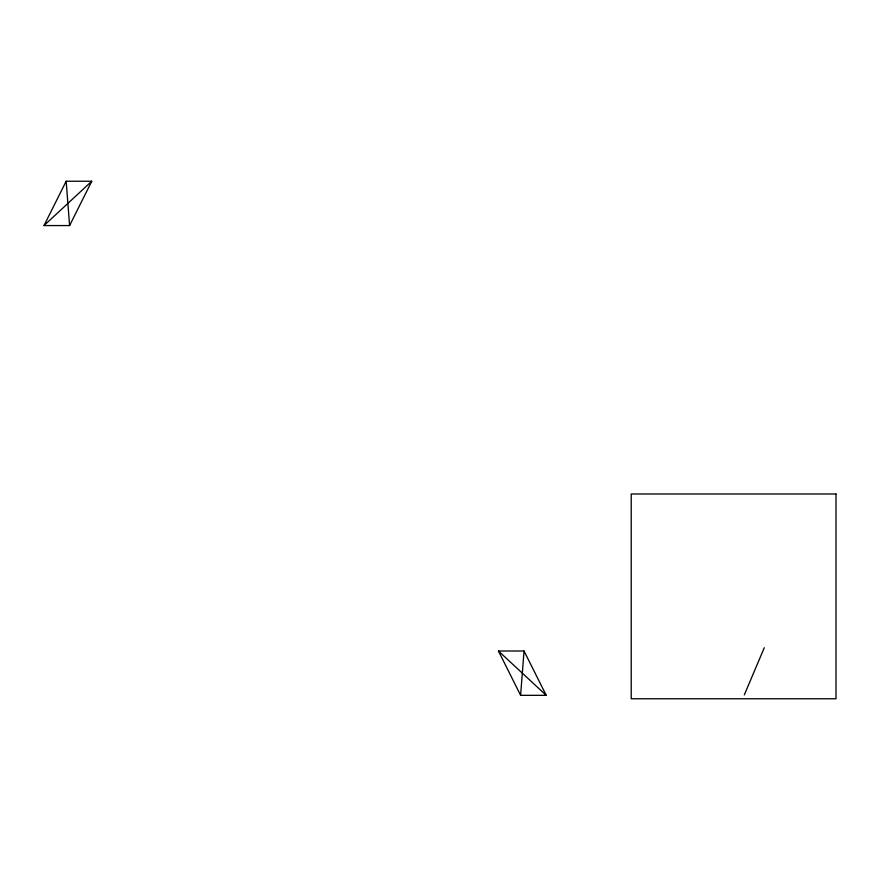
<?xml version="1.0" encoding="UTF-8"?>
<svg xmlns="http://www.w3.org/2000/svg" width="880" height="880" viewBox="0 0 880 880"><rect width="100%" height="100%" fill="white"/><g stroke="black" fill="none" stroke-linecap="round" stroke-linejoin="round"><path stroke-width="1.32" d="M520.608 695.332L524.04 651.002L498.443 651.002L520.608 695.332L546.216 695.332L524.04 651.002M744.315 694.892L764.28 647.746M44 225.566L66.165 181.236L91.762 181.236L69.597 225.566L44 225.566L91.762 181.236M498.443 651.002L546.216 695.332M66.165 181.236L69.597 225.566M836 493.988L631.224 493.988L631.224 698.764L836 698.764L836 493.988"/></g></svg>
